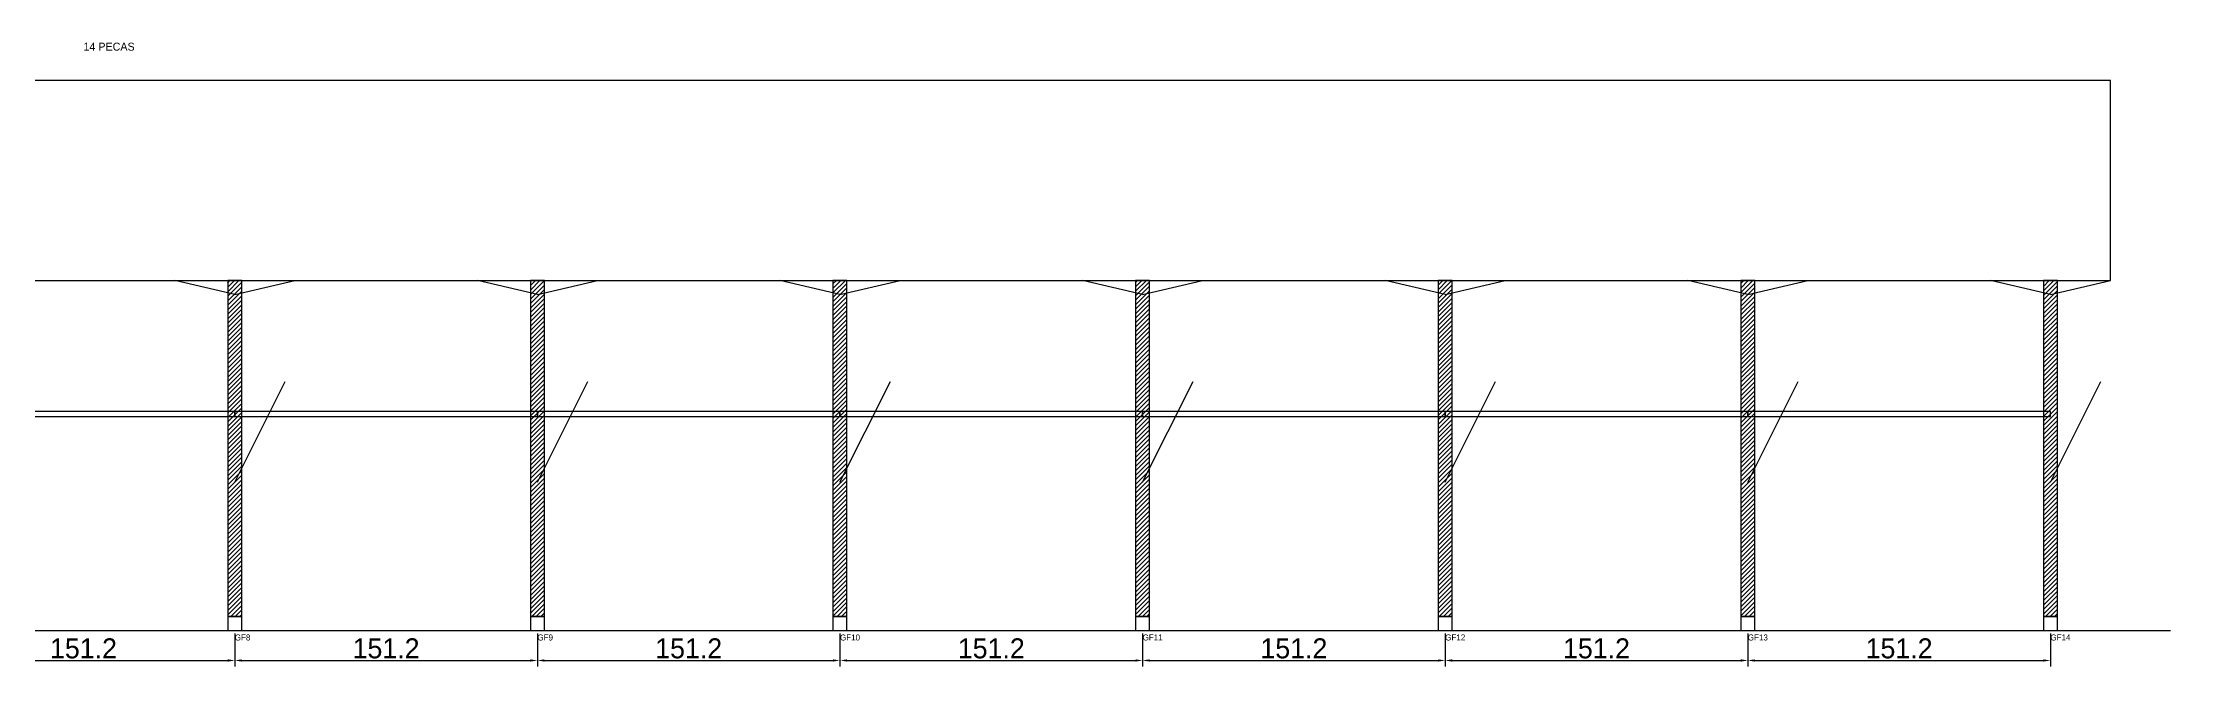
# Model space of a CAD drawing. Header units: metres. Extents: x -30 to 2056, y -25 to 308.
# Drawn here: x 993 to 2056, y -25 to 287 of the extents above; entities that cross this region are included whole.
import ezdxf

# ---------------------------------------------------------------- set-up
doc = ezdxf.new("R2010")
doc.units = ezdxf.units.M
for name, color, linetype in [('BARRA_ANCORAGEM', 1, 'Continuous'), ('COTA', 241, 'Continuous'), ('GARFOS OK', 3, 'Continuous'), ('NOME DA VIGA', 6, 'Continuous'), ('SARR_7x7', 40, 'Continuous'), ('TIRAS REESCORAMENTO', 252, 'Continuous'), ('VIGAS', 3, 'Continuous')]:
    doc.layers.add(name, color=color, linetype=linetype)
doc.dimstyles.new('EZ DXF', dxfattribs={"dimtxt": 10, "dimasz": 3.5, "dimexe": 3, "dimexo": 1.5, "dimgap": 1, "dimtad": 1, "dimdec": 1, "dimdsep": 46, "dimcen": 2.5, "dimazin": 3, "dimtfac": 1, "dimtmove": 0, "dimatfit": 3})

msp = doc.modelspace()

# ---------------------------------------------------------------- hatches: boundary and pattern name
at = {"layer": 'COTA'}
h = msp.add_hatch(dxfattribs=at)
h.set_pattern_fill('ANSI31', scale=0.5)
h.paths.add_polyline_path([(1085.14, 0), (1092.14, 0), (1092.14, 168), (1085.14, 168)])
h = msp.add_hatch(dxfattribs=at)
h.set_pattern_fill('ANSI31', scale=0.5)
h.paths.add_polyline_path([(1236.38, 0), (1243.38, 0), (1243.38, 168), (1236.38, 168)])
h = msp.add_hatch(dxfattribs=at)
h.set_pattern_fill('ANSI31', scale=0.5)
h.paths.add_polyline_path([(1387.61, 0), (1394.61, 0), (1394.61, 168), (1387.61, 168)])
h = msp.add_hatch(dxfattribs=at)
h.set_pattern_fill('ANSI31', scale=0.5)
h.paths.add_polyline_path([(1538.85, 0), (1545.85, 0), (1545.85, 168), (1538.85, 168)])
h = msp.add_hatch(dxfattribs=at)
h.set_pattern_fill('ANSI31', scale=0.5)
h.paths.add_polyline_path([(1690.08, 0), (1697.08, 0), (1697.08, 168), (1690.08, 168)])
h = msp.add_hatch(dxfattribs=at)
h.set_pattern_fill('ANSI31', scale=0.5)
h.paths.add_polyline_path([(1841.32, 0), (1848.32, 0), (1848.32, 168), (1841.32, 168)])
h = msp.add_hatch(dxfattribs=at)
h.set_pattern_fill('ANSI31', scale=0.5)
h.paths.add_polyline_path([(1992.55, 0), (1999.55, 0), (1999.55, 168), (1992.55, 168)])

# ---------------------------------------------------------------- linework, layer by layer
at = {"layer": 'BARRA_ANCORAGEM'}
for p, q in [((1088.64, 67.2), (1113.84, 117.6)), ((1239.88, 67.2), (1265.08, 117.6)), ((1391.11, 67.2), (1416.31, 117.6)), ((1542.35, 67.2), (1567.55, 117.6)), ((1693.58, 67.2), (1718.78, 117.6)), ((1844.82, 67.2), (1870.02, 117.6)), ((1996.05, 67.2), (2021.25, 117.6))]:
    msp.add_line(p, q, dxfattribs=at)
at = {"layer": 'GARFOS OK'}
for p, q in [((1088.64, 161), (1058.64, 168)), ((1058.64, 168), (1118.64, 168)), ((1088.64, 161), (1118.64, 168)), ((1239.88, 161), (1209.88, 168)), ((1209.88, 168), (1269.88, 168)), ((1239.88, 161), (1269.88, 168)), ((1391.11, 161), (1361.11, 168)), ((1361.11, 168), (1421.11, 168)), ((1391.11, 161), (1421.11, 168)), ((1542.35, 161), (1512.35, 168)), ((1512.35, 168), (1572.35, 168)), ((1542.35, 161), (1572.35, 168)), ((1693.58, 161), (1663.58, 168)), ((1663.58, 168), (1723.58, 168)), ((1693.58, 161), (1723.58, 168)), ((1844.82, 161), (1814.82, 168)), ((1814.82, 168), (1874.82, 168)), ((1844.82, 161), (1874.82, 168)), ((1996.05, 161), (1966.05, 168)), ((1966.05, 168), (2026.05, 168)), ((1996.05, 161), (2026.05, 168))]:
    msp.add_line(p, q, dxfattribs=at)
at = {"layer": 'GARFOS OK', "linetype": 'CONTINUOUS'}
msp.add_line((-30, -7), (2056.05, -7), dxfattribs=at)
at = {"layer": 'GARFOS OK'}
for points in [[(1085.14, 0), (1092.14, 0), (1092.14, 168), (1085.14, 168), (1085.14, 0)], [(1236.38, 0), (1243.38, 0), (1243.38, 168), (1236.38, 168), (1236.38, 0)], [(1387.61, 0), (1394.61, 0), (1394.61, 168), (1387.61, 168), (1387.61, 0)], [(1538.85, 0), (1545.85, 0), (1545.85, 168), (1538.85, 168), (1538.85, 0)], [(1690.08, 0), (1697.08, 0), (1697.08, 168), (1690.08, 168), (1690.08, 0)], [(1841.32, 0), (1848.32, 0), (1848.32, 168), (1841.32, 168), (1841.32, 0)], [(1992.55, 0), (1999.55, 0), (1999.55, 168), (1992.55, 168), (1992.55, 0)]]:
    msp.add_lwpolyline(points, dxfattribs=at)
at = {"layer": 'SARR_7x7'}
for points in [[(1085.14, -7), (1092.14, -7), (1092.14, 0), (1085.14, 0), (1085.14, -7)], [(1236.38, -7), (1243.38, -7), (1243.38, 0), (1236.38, 0), (1236.38, -7)], [(1387.61, -7), (1394.61, -7), (1394.61, 0), (1387.61, 0), (1387.61, -7)], [(1538.85, -7), (1545.85, -7), (1545.85, 0), (1538.85, 0), (1538.85, -7)], [(1690.08, -7), (1697.08, -7), (1697.08, 0), (1690.08, 0), (1690.08, -7)], [(1841.32, -7), (1848.32, -7), (1848.32, 0), (1841.32, 0), (1841.32, -7)], [(1992.55, -7), (1999.55, -7), (1999.55, 0), (1992.55, 0), (1992.55, -7)]]:
    msp.add_lwpolyline(points, dxfattribs=at)
at = {"layer": 'TIRAS REESCORAMENTO'}
for points in [[(937.41, 100), (1088.64, 100), (1088.64, 102.5), (937.41, 102.5), (937.41, 100)], [(1088.64, 100), (1239.88, 100), (1239.88, 102.5), (1088.64, 102.5), (1088.64, 100)], [(1239.88, 100), (1391.11, 100), (1391.11, 102.5), (1239.88, 102.5), (1239.88, 100)], [(1391.11, 100), (1542.35, 100), (1542.35, 102.5), (1391.11, 102.5), (1391.11, 100)], [(1542.35, 100), (1693.58, 100), (1693.58, 102.5), (1542.35, 102.5), (1542.35, 100)], [(1693.58, 100), (1844.82, 100), (1844.82, 102.5), (1693.58, 102.5), (1693.58, 100)], [(1844.82, 100), (1996.05, 100), (1996.05, 102.5), (1844.82, 102.5), (1844.82, 100)]]:
    msp.add_lwpolyline(points, dxfattribs=at)
at = {"layer": 'VIGAS'}
msp.add_lwpolyline([(0, 168), (2026.05, 168), (2026.05, 268), (0, 268), (0, 168)], dxfattribs=at)

# ---------------------------------------------------------------- texts
at = {"layer": 'NOME DA VIGA'}
for s, height, p in [('14 PECAS', 4, (1013.03, 283)), ('GF8', 3, (1088.64, -12)), ('GF9', 3, (1239.88, -12)), ('GF10', 3, (1391.11, -12)), ('GF11', 3, (1542.35, -12)), ('GF12', 3, (1693.58, -12)), ('GF13', 3, (1844.82, -12)), ('GF14', 3, (1996.05, -12))]:
    msp.add_text(s, height=height, dxfattribs=at).set_placement(p)

# ---------------------------------------------------------------- dimensions: what is measured, and where the dimension line sits
at = {"layer": 'COTA'}
for base, p1, p2 in [((937.41, -22), (937.41, -7), (1088.64, -7)), ((1088.64, -22), (1088.64, -7), (1239.88, -7)), ((1239.88, -22), (1239.88, -7), (1391.11, -7)), ((1391.11, -22), (1391.11, -7), (1542.35, -7)), ((1542.35, -22), (1542.35, -7), (1693.58, -7)), ((1693.58, -22), (1693.58, -7), (1844.82, -7)), ((1844.82, -22), (1844.82, -7), (1996.05, -7))]:
    msp.add_linear_dim(base=base, p1=p1, p2=p2, dimstyle='EZ DXF', dxfattribs=at).render()

doc.saveas('drawing.dxf')
